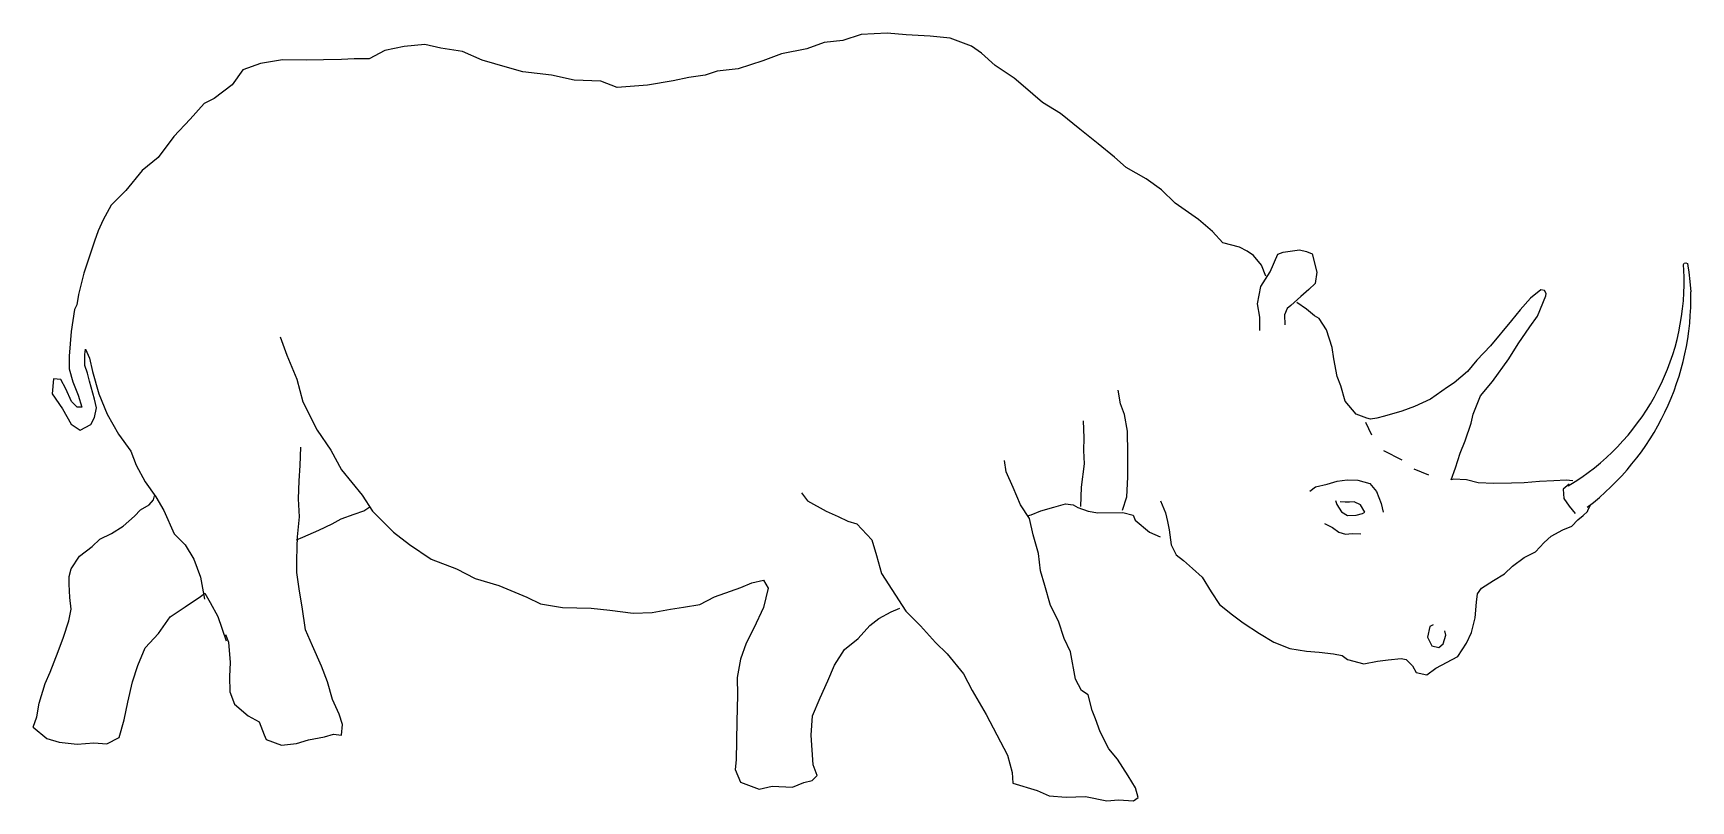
# Model space of a CAD drawing. Header units: millimetres. Extents: x -1478.03 to -1473.91, y 1765.87 to 1767.78.
import ezdxf

# ---------------------------------------------------------------- set-up
doc = ezdxf.new("R2010")
doc.units = ezdxf.units.MM
doc.header["$LTSCALE"] = 10
doc.layers.add('Animais', color=2, linetype='Continuous')

msp = doc.modelspace()

# ---------------------------------------------------------------- linework, layer by layer
at = {"layer": 'Animais'}
for p, q in [((-1476.0662, 1767.7595), (-1476.1092, 1767.7433)), ((-1476.0201, 1767.7643), (-1476.0662, 1767.7595)), ((-1475.9745, 1767.7792), (-1476.0201, 1767.7643)), ((-1475.9096, 1767.7824), (-1475.9745, 1767.7792)), ((-1475.8621, 1767.7785), (-1475.9096, 1767.7824)), ((-1475.8026, 1767.7745), (-1475.8621, 1767.7785)), ((-1475.7533, 1767.7701), (-1475.8026, 1767.7745)), ((-1475.7, 1767.7501), (-1475.7533, 1767.7701)), ((-1477.4138, 1767.7164), (-1477.4688, 1767.7065)), ((-1477.3543, 1767.7152), (-1477.4138, 1767.7164)), ((-1477.2667, 1767.7167), (-1477.3116, 1767.7161)), ((-1477.2353, 1767.7185), (-1477.2667, 1767.7167)), ((-1477.1979, 1767.7181), (-1477.2353, 1767.7185)), ((-1477.1595, 1767.739), (-1477.1979, 1767.7181)), ((-1477.1112, 1767.7491), (-1477.1595, 1767.739)), ((-1477.0598, 1767.754), (-1477.1112, 1767.7491)), ((-1477.0204, 1767.7447), (-1477.0598, 1767.754)), ((-1476.9664, 1767.7369), (-1477.0204, 1767.7447)), ((-1476.9171, 1767.715), (-1476.9664, 1767.7369)), ((-1476.1723, 1767.7307), (-1476.2193, 1767.7138)), ((-1476.1092, 1767.7433), (-1476.1723, 1767.7307)), ((-1475.6755, 1767.733), (-1475.7, 1767.7501)), ((-1475.641, 1767.7018), (-1475.6755, 1767.733)), ((-1477.5124, 1767.6909), (-1477.5389, 1767.6536)), ((-1477.4688, 1767.7065), (-1477.5124, 1767.6909)), ((-1477.3116, 1767.7161), (-1477.3543, 1767.7152)), ((-1476.8539, 1767.6968), (-1476.9171, 1767.715)), ((-1476.8158, 1767.6864), (-1476.8539, 1767.6968)), ((-1476.7444, 1767.6776), (-1476.8158, 1767.6864)), ((-1476.6883, 1767.6656), (-1476.7444, 1767.6776)), ((-1476.3621, 1767.678), (-1476.4034, 1767.6724)), ((-1476.3324, 1767.6876), (-1476.3621, 1767.678)), ((-1476.2802, 1767.6937), (-1476.3324, 1767.6876)), ((-1476.2193, 1767.7138), (-1476.2802, 1767.6937)), ((-1475.594, 1767.6706), (-1475.641, 1767.7018)), ((-1477.5389, 1767.6536), (-1477.5841, 1767.6194)), ((-1476.6221, 1767.6627), (-1476.6883, 1767.6656)), ((-1476.5816, 1767.647), (-1476.6221, 1767.6627)), ((-1476.5059, 1767.6528), (-1476.5816, 1767.647)), ((-1476.4423, 1767.6634), (-1476.5059, 1767.6528)), ((-1476.4034, 1767.6724), (-1476.4423, 1767.6634)), ((-1475.5715, 1767.6509), (-1475.594, 1767.6706)), ((-1475.523, 1767.6096), (-1475.5715, 1767.6509)), ((-1477.6089, 1767.607), (-1477.6435, 1767.568)), ((-1477.5841, 1767.6194), (-1477.6089, 1767.607)), ((-1475.4786, 1767.5825), (-1475.523, 1767.6096)), ((-1477.6435, 1767.568), (-1477.6841, 1767.5255)), ((-1475.4303, 1767.5438), (-1475.4786, 1767.5825)), ((-1477.6841, 1767.5255), (-1477.7234, 1767.4733)), ((-1475.3845, 1767.5072), (-1475.4303, 1767.5438)), ((-1477.7234, 1767.4733), (-1477.7626, 1767.4408)), ((-1475.3441, 1767.474), (-1475.3845, 1767.5072)), ((-1475.315, 1767.4483), (-1475.3441, 1767.474)), ((-1477.7626, 1767.4408), (-1477.8039, 1767.3906)), ((-1475.2652, 1767.4203), (-1475.315, 1767.4483)), ((-1477.8039, 1767.3906), (-1477.8398, 1767.3541)), ((-1475.2273, 1767.3924), (-1475.2652, 1767.4203)), ((-1475.1936, 1767.3593), (-1475.2273, 1767.3924)), ((-1477.8398, 1767.3541), (-1477.8601, 1767.3183)), ((-1475.1353, 1767.3185), (-1475.1936, 1767.3593)), ((-1477.8601, 1767.3183), (-1477.8726, 1767.2905)), ((-1475.1002, 1767.2888), (-1475.1353, 1767.3185)), ((-1477.8815, 1767.2651), (-1477.8961, 1767.2204)), ((-1477.8726, 1767.2905), (-1477.8815, 1767.2651)), ((-1475.0744, 1767.2611), (-1475.1002, 1767.2888)), ((-1475.0336, 1767.2498), (-1475.0744, 1767.2611)), ((-1475.0143, 1767.2396), (-1475.0336, 1767.2498)), ((-1474.9986, 1767.2295), (-1475.0143, 1767.2396)), ((-1474.9787, 1767.2051), (-1474.9986, 1767.2295)), ((-1474.9567, 1767.1888), (-1474.9376, 1767.2321)), ((-1474.9376, 1767.2321), (-1474.9243, 1767.2372)), ((-1474.9243, 1767.2372), (-1474.884, 1767.2429)), ((-1474.884, 1767.2429), (-1474.8667, 1767.2393)), ((-1474.8667, 1767.2393), (-1474.8526, 1767.2337)), ((-1474.8526, 1767.2337), (-1474.8406, 1767.1875)), ((-1477.9079, 1767.1851), (-1477.9212, 1767.1318)), ((-1477.8961, 1767.2204), (-1477.9079, 1767.1851)), ((-1474.9801, 1767.1517), (-1474.9567, 1767.1888)), ((-1474.9676, 1767.1776), (-1474.9787, 1767.2051)), ((-1474.8406, 1767.1875), (-1474.8454, 1767.1596)), ((-1473.9291, 1767.2065), (-1473.9273, 1767.2102)), ((-1473.9282, 1767.1917), (-1473.9291, 1767.2065)), ((-1473.9275, 1767.1755), (-1473.9282, 1767.1917)), ((-1473.9273, 1767.2102), (-1473.923, 1767.2111)), ((-1473.923, 1767.2111), (-1473.9193, 1767.2092)), ((-1473.9193, 1767.2092), (-1473.9181, 1767.2034)), ((-1473.9181, 1767.2034), (-1473.9156, 1767.1874)), ((-1473.9156, 1767.1874), (-1473.9131, 1767.1647)), ((-1474.9884, 1767.1089), (-1474.9801, 1767.1517)), ((-1474.8611, 1767.1443), (-1474.8806, 1767.1271)), ((-1474.8454, 1767.1596), (-1474.8611, 1767.1443)), ((-1474.2841, 1767.1439), (-1474.3092, 1767.1234)), ((-1474.2747, 1767.1424), (-1474.2841, 1767.1439)), ((-1474.2703, 1767.1343), (-1474.2747, 1767.1424)), ((-1473.9131, 1767.1647), (-1473.9108, 1767.1387)), ((-1477.9254, 1767.1064), (-1477.931, 1767.0951)), ((-1477.9212, 1767.1318), (-1477.9254, 1767.1064)), ((-1474.9829, 1767.0755), (-1474.9884, 1767.1089)), ((-1474.9056, 1767.1046), (-1474.9145, 1767.0975)), ((-1474.8806, 1767.1271), (-1474.9056, 1767.1046)), ((-1474.8663, 1767.0956), (-1474.8908, 1767.1125)), ((-1474.3092, 1767.1234), (-1474.3348, 1767.0943)), ((-1474.2922, 1767.0784), (-1474.2709, 1767.129)), ((-1474.2709, 1767.129), (-1474.2703, 1767.1343)), ((-1477.931, 1767.0951), (-1477.9396, 1767.0397)), ((-1474.9825, 1767.0426), (-1474.9829, 1767.0755)), ((-1474.9145, 1767.0975), (-1474.9213, 1767.0815)), ((-1474.9213, 1767.0815), (-1474.9208, 1767.0568)), ((-1474.8471, 1767.0793), (-1474.8663, 1767.0956)), ((-1474.835, 1767.0725), (-1474.8471, 1767.0793)), ((-1474.8167, 1767.0443), (-1474.835, 1767.0725)), ((-1474.3564, 1767.0671), (-1474.4086, 1767.0043)), ((-1474.3348, 1767.0943), (-1474.3564, 1767.0671)), ((-1474.3111, 1767.0519), (-1474.2922, 1767.0784)), ((-1477.9396, 1767.0397), (-1477.9448, 1766.9791)), ((-1477.4196, 1767.0272), (-1477.4027, 1766.9816)), ((-1474.8031, 1766.9999), (-1474.8167, 1767.0443)), ((-1474.3398, 1767.0094), (-1474.3111, 1767.0519)), ((-1477.9448, 1766.9791), (-1477.9446, 1766.9469)), ((-1477.9057, 1766.9551), (-1477.9054, 1766.9825)), ((-1477.9054, 1766.9825), (-1477.9039, 1766.9958)), ((-1477.9039, 1766.9958), (-1477.8942, 1766.9738)), ((-1477.4027, 1766.9816), (-1477.3779, 1766.9212)), ((-1474.7987, 1766.9724), (-1474.8031, 1766.9999)), ((-1474.4086, 1767.0043), (-1474.4431, 1766.9684)), ((-1474.3635, 1766.9722), (-1474.3398, 1767.0094)), ((-1477.9446, 1766.9469), (-1477.9356, 1766.9147)), ((-1477.8993, 1766.9362), (-1477.9057, 1766.9551)), ((-1477.8942, 1766.9162), (-1477.8993, 1766.9362)), ((-1477.8942, 1766.9738), (-1477.8865, 1766.9402)), ((-1477.8865, 1766.9402), (-1477.8705, 1766.8852)), ((-1474.7906, 1766.9282), (-1474.7987, 1766.9724)), ((-1474.4661, 1766.9407), (-1474.4994, 1766.9122)), ((-1474.4431, 1766.9684), (-1474.4661, 1766.9407)), ((-1474.4043, 1766.9159), (-1474.3635, 1766.9722)), ((-1477.9837, 1766.9225), (-1477.9868, 1766.8851)), ((-1477.9649, 1766.9203), (-1477.9837, 1766.9225)), ((-1477.9532, 1766.8975), (-1477.9649, 1766.9203)), ((-1477.9389, 1766.866), (-1477.9532, 1766.8975)), ((-1477.9356, 1766.9147), (-1477.922, 1766.8819)), ((-1477.8812, 1766.872), (-1477.8942, 1766.9162)), ((-1477.3779, 1766.9212), (-1477.3632, 1766.8648)), ((-1475.3296, 1766.86), (-1475.3351, 1766.8942)), ((-1474.7815, 1766.9048), (-1474.7906, 1766.9282)), ((-1474.7706, 1766.8665), (-1474.7815, 1766.9048)), ((-1474.5155, 1766.9018), (-1474.558, 1766.8716)), ((-1474.4994, 1766.9122), (-1474.5155, 1766.9018)), ((-1474.4341, 1766.8802), (-1474.4043, 1766.9159)), ((-1477.9868, 1766.8851), (-1477.9612, 1766.8474)), ((-1477.9243, 1766.8517), (-1477.9389, 1766.866)), ((-1477.913, 1766.8522), (-1477.9243, 1766.8517)), ((-1477.922, 1766.8819), (-1477.913, 1766.8522)), ((-1477.8767, 1766.8498), (-1477.8812, 1766.872)), ((-1477.8705, 1766.8852), (-1477.8503, 1766.8348)), ((-1477.3632, 1766.8648), (-1477.328, 1766.7943)), ((-1475.3197, 1766.8333), (-1475.3296, 1766.86)), ((-1474.7435, 1766.8341), (-1474.7706, 1766.8665)), ((-1474.5981, 1766.8532), (-1474.6298, 1766.8416)), ((-1474.558, 1766.8716), (-1474.5981, 1766.8532)), ((-1474.4521, 1766.8341), (-1474.4341, 1766.8802)), ((-1477.9612, 1766.8474), (-1477.9395, 1766.8098)), ((-1477.9395, 1766.8098), (-1477.9175, 1766.7948)), ((-1477.8907, 1766.8086), (-1477.8817, 1766.8258)), ((-1477.8817, 1766.8258), (-1477.8767, 1766.8498)), ((-1477.8503, 1766.8348), (-1477.8215, 1766.7844)), ((-1475.4195, 1766.7755), (-1475.4216, 1766.8176)), ((-1475.3116, 1766.7917), (-1475.3197, 1766.8333)), ((-1474.7162, 1766.8244), (-1474.7435, 1766.8341)), ((-1474.7196, 1766.8144), (-1474.7047, 1766.7829)), ((-1474.7076, 1766.8217), (-1474.7162, 1766.8244)), ((-1474.6915, 1766.8241), (-1474.7076, 1766.8217)), ((-1474.6726, 1766.8294), (-1474.6915, 1766.8241)), ((-1474.6298, 1766.8416), (-1474.6726, 1766.8294)), ((-1474.4722, 1766.7682), (-1474.457, 1766.8123)), ((-1474.457, 1766.8123), (-1474.4521, 1766.8341)), ((-1477.9175, 1766.7948), (-1477.8907, 1766.8086)), ((-1477.8215, 1766.7844), (-1477.7912, 1766.7425)), ((-1477.328, 1766.7943), (-1477.2937, 1766.745)), ((-1475.4204, 1766.7441), (-1475.4195, 1766.7755)), ((-1475.3108, 1766.7368), (-1475.3116, 1766.7917)), ((-1474.4845, 1766.737), (-1474.4722, 1766.7682)), ((-1477.7912, 1766.7425), (-1477.7781, 1766.7077)), ((-1477.3697, 1766.707), (-1477.3684, 1766.7519)), ((-1477.2937, 1766.745), (-1477.2668, 1766.6959)), ((-1475.4188, 1766.7106), (-1475.4204, 1766.7441)), ((-1475.3109, 1766.6773), (-1475.3108, 1766.7368)), ((-1474.675, 1766.7444), (-1474.6298, 1766.7206)), ((-1474.4962, 1766.7011), (-1474.4845, 1766.737)), ((-1477.7781, 1766.7077), (-1477.7552, 1766.6659)), ((-1477.3721, 1766.6683), (-1477.3697, 1766.707)), ((-1477.2668, 1766.6959), (-1477.216, 1766.6332)), ((-1475.6136, 1766.6907), (-1475.6179, 1766.7195)), ((-1475.5966, 1766.6519), (-1475.6136, 1766.6907)), ((-1475.4262, 1766.6525), (-1475.4188, 1766.7106)), ((-1474.5999, 1766.6981), (-1474.5634, 1766.6836)), ((-1474.5068, 1766.671), (-1474.4962, 1766.7011)), ((-1477.7552, 1766.6659), (-1477.7288, 1766.629)), ((-1477.374, 1766.6236), (-1477.3721, 1766.6683)), ((-1475.5777, 1766.6088), (-1475.5966, 1766.6519)), ((-1475.4281, 1766.6044), (-1475.4262, 1766.6525)), ((-1475.3134, 1766.6285), (-1475.3109, 1766.6773)), ((-1474.8581, 1766.6428), (-1474.8444, 1766.654)), ((-1474.8444, 1766.654), (-1474.815, 1766.6604)), ((-1474.815, 1766.6604), (-1474.7902, 1766.6675)), ((-1474.7902, 1766.6675), (-1474.7655, 1766.6706)), ((-1474.7655, 1766.6706), (-1474.7393, 1766.6703)), ((-1474.7393, 1766.6703), (-1474.7094, 1766.6619)), ((-1474.7094, 1766.6619), (-1474.6922, 1766.6418)), ((-1474.5007, 1766.6723), (-1474.5068, 1766.671)), ((-1474.4686, 1766.6712), (-1474.5007, 1766.6723)), ((-1474.4393, 1766.6636), (-1474.4686, 1766.6712)), ((-1474.4005, 1766.6618), (-1474.4393, 1766.6636)), ((-1474.3564, 1766.6627), (-1474.4005, 1766.6618)), ((-1474.3249, 1766.6637), (-1474.3564, 1766.6627)), ((-1474.2874, 1766.6666), (-1474.3249, 1766.6637)), ((-1474.2514, 1766.6687), (-1474.2874, 1766.6666)), ((-1474.2206, 1766.6698), (-1474.2514, 1766.6687)), ((-1474.2133, 1766.6603), (-1474.2281, 1766.6479)), ((-1474.2281, 1766.6479), (-1474.2264, 1766.6244)), ((-1474.2038, 1766.6682), (-1474.2206, 1766.6698)), ((-1477.7674, 1766.5965), (-1477.7459, 1766.6084)), ((-1477.7459, 1766.6084), (-1477.735, 1766.6216)), ((-1477.735, 1766.6216), (-1477.7321, 1766.6316)), ((-1477.7288, 1766.629), (-1477.7092, 1766.5947)), ((-1477.3717, 1766.5793), (-1477.374, 1766.6236)), ((-1477.216, 1766.6332), (-1477.1898, 1766.5934)), ((-1477.2119, 1766.5936), (-1477.1963, 1766.6036)), ((-1476.123, 1766.6384), (-1476.1078, 1766.6188)), ((-1476.1078, 1766.6188), (-1476.0612, 1766.5929)), ((-1475.5561, 1766.5745), (-1475.5777, 1766.6088)), ((-1475.5277, 1766.5935), (-1475.4955, 1766.6032)), ((-1475.4955, 1766.6032), (-1475.466, 1766.6116)), ((-1475.466, 1766.6116), (-1475.4474, 1766.6087)), ((-1475.4474, 1766.6087), (-1475.4353, 1766.6025)), ((-1475.3246, 1766.5952), (-1475.3134, 1766.6285)), ((-1475.2299, 1766.619), (-1475.2177, 1766.5887)), ((-1474.7941, 1766.6194), (-1474.7915, 1766.6094)), ((-1474.7915, 1766.6094), (-1474.7797, 1766.5918)), ((-1474.7706, 1766.6158), (-1474.7828, 1766.6159)), ((-1474.7593, 1766.6157), (-1474.7706, 1766.6158)), ((-1474.7479, 1766.6161), (-1474.7593, 1766.6157)), ((-1474.7327, 1766.6087), (-1474.7479, 1766.6161)), ((-1474.7215, 1766.5906), (-1474.7327, 1766.6087)), ((-1474.6922, 1766.6418), (-1474.6812, 1766.6121)), ((-1474.6812, 1766.6121), (-1474.6761, 1766.5907)), ((-1474.2264, 1766.6244), (-1474.2133, 1766.6056)), ((-1474.2133, 1766.6056), (-1474.198, 1766.5873)), ((-1474.1666, 1766.5949), (-1474.1606, 1766.6089)), ((-1477.8099, 1766.5557), (-1477.7822, 1766.5806)), ((-1477.7822, 1766.5806), (-1477.7674, 1766.5965)), ((-1477.7092, 1766.5947), (-1477.683, 1766.5368)), ((-1477.3764, 1766.5293), (-1477.3717, 1766.5793)), ((-1477.2904, 1766.5612), (-1477.2682, 1766.5743)), ((-1477.2682, 1766.5743), (-1477.2353, 1766.5858)), ((-1477.2353, 1766.5858), (-1477.2119, 1766.5936)), ((-1477.1898, 1766.5934), (-1477.1375, 1766.5407)), ((-1476.0612, 1766.5929), (-1476.032, 1766.5798)), ((-1476.032, 1766.5798), (-1476.008, 1766.5682)), ((-1476.008, 1766.5682), (-1475.9848, 1766.5618)), ((-1475.9848, 1766.5618), (-1475.9476, 1766.5221)), ((-1475.5605, 1766.5815), (-1475.5519, 1766.5838)), ((-1475.5464, 1766.5342), (-1475.5561, 1766.5745)), ((-1475.5519, 1766.5838), (-1475.5277, 1766.5935)), ((-1475.4353, 1766.6025), (-1475.4094, 1766.5928)), ((-1475.4094, 1766.5928), (-1475.3853, 1766.5892)), ((-1475.3853, 1766.5892), (-1475.3238, 1766.5899)), ((-1475.3238, 1766.5899), (-1475.2979, 1766.5835)), ((-1475.2979, 1766.5835), (-1475.2927, 1766.5709)), ((-1475.2927, 1766.5709), (-1475.2576, 1766.5404)), ((-1475.2177, 1766.5887), (-1475.2124, 1766.5673)), ((-1475.2124, 1766.5673), (-1475.208, 1766.5465)), ((-1474.8221, 1766.5623), (-1474.8021, 1766.5527)), ((-1474.7797, 1766.5918), (-1474.7643, 1766.5822)), ((-1474.7643, 1766.5822), (-1474.743, 1766.5828)), ((-1474.743, 1766.5828), (-1474.7277, 1766.5873)), ((-1474.7277, 1766.5873), (-1474.7215, 1766.5906)), ((-1474.2064, 1766.556), (-1474.1916, 1766.5711)), ((-1474.1916, 1766.5711), (-1474.1787, 1766.5823)), ((-1474.1787, 1766.5823), (-1474.168, 1766.5924)), ((-1474.168, 1766.5924), (-1474.1666, 1766.5949)), ((-1477.8875, 1766.505), (-1477.8685, 1766.5234)), ((-1477.8685, 1766.5234), (-1477.8389, 1766.5372)), ((-1477.8389, 1766.5372), (-1477.8099, 1766.5557)), ((-1477.683, 1766.5368), (-1477.6561, 1766.5091)), ((-1477.379, 1766.5215), (-1477.3631, 1766.5285)), ((-1477.3773, 1766.5032), (-1477.3764, 1766.5293)), ((-1477.3631, 1766.5285), (-1477.3233, 1766.5455)), ((-1477.3233, 1766.5455), (-1477.2904, 1766.5612)), ((-1477.1375, 1766.5407), (-1477.0977, 1766.5103)), ((-1475.9476, 1766.5221), (-1475.9361, 1766.4824)), ((-1475.5336, 1766.488), (-1475.5464, 1766.5342)), ((-1475.2576, 1766.5404), (-1475.2309, 1766.5293)), ((-1475.208, 1766.5465), (-1475.2031, 1766.509)), ((-1474.8021, 1766.5527), (-1474.7863, 1766.5412)), ((-1474.7863, 1766.5412), (-1474.7696, 1766.5355)), ((-1474.7696, 1766.5355), (-1474.7529, 1766.5375)), ((-1474.7529, 1766.5375), (-1474.7316, 1766.5364)), ((-1474.2758, 1766.5147), (-1474.2582, 1766.5311)), ((-1474.2582, 1766.5311), (-1474.2287, 1766.5463)), ((-1474.2287, 1766.5463), (-1474.2064, 1766.556)), ((-1477.9394, 1766.4494), (-1477.9185, 1766.4807)), ((-1477.9185, 1766.4807), (-1477.8875, 1766.505)), ((-1477.6561, 1766.5091), (-1477.6344, 1766.4734)), ((-1477.3784, 1766.4699), (-1477.3773, 1766.5032)), ((-1477.0977, 1766.5103), (-1477.044, 1766.4734)), ((-1475.9361, 1766.4824), (-1475.9239, 1766.4376)), ((-1475.528, 1766.4445), (-1475.5336, 1766.488)), ((-1475.2031, 1766.509), (-1475.1907, 1766.4848)), ((-1475.1907, 1766.4848), (-1475.1722, 1766.4699)), ((-1474.3256, 1766.4778), (-1474.2968, 1766.4922)), ((-1474.2968, 1766.4922), (-1474.2758, 1766.5147)), ((-1477.9443, 1766.4301), (-1477.9394, 1766.4494)), ((-1477.6344, 1766.4734), (-1477.6182, 1766.4291)), ((-1477.378, 1766.4406), (-1477.3784, 1766.4699)), ((-1477.3718, 1766.3937), (-1477.378, 1766.4406)), ((-1477.044, 1766.4734), (-1476.9814, 1766.4494)), ((-1476.9814, 1766.4494), (-1476.9343, 1766.4254)), ((-1475.5178, 1766.4081), (-1475.528, 1766.4445)), ((-1475.1722, 1766.4699), (-1475.1503, 1766.4502)), ((-1475.1503, 1766.4502), (-1475.1265, 1766.4286)), ((-1474.3742, 1766.4368), (-1474.354, 1766.456)), ((-1474.354, 1766.456), (-1474.3256, 1766.4778)), ((-1477.9445, 1766.4115), (-1477.9443, 1766.4301)), ((-1477.943, 1766.3779), (-1477.9445, 1766.4115)), ((-1477.6182, 1766.4291), (-1477.6075, 1766.3742)), ((-1476.9343, 1766.4254), (-1476.8755, 1766.4081)), ((-1476.8755, 1766.4081), (-1476.8058, 1766.3793)), ((-1476.2995, 1766.3942), (-1476.2739, 1766.4033)), ((-1476.2739, 1766.4033), (-1476.2464, 1766.4151)), ((-1476.2464, 1766.4151), (-1476.2177, 1766.4215)), ((-1476.2177, 1766.4215), (-1476.2058, 1766.4012)), ((-1476.2058, 1766.4012), (-1476.2171, 1766.3533)), ((-1475.9239, 1766.4376), (-1475.8629, 1766.3446)), ((-1475.5037, 1766.3586), (-1475.5178, 1766.4081)), ((-1475.1265, 1766.4286), (-1475.1036, 1766.3921)), ((-1474.441, 1766.3875), (-1474.4314, 1766.4014)), ((-1474.4314, 1766.4014), (-1474.4013, 1766.4205)), ((-1474.4013, 1766.4205), (-1474.3742, 1766.4368)), ((-1477.9399, 1766.3491), (-1477.943, 1766.3779)), ((-1477.6557, 1766.3547), (-1477.618, 1766.381)), ((-1477.618, 1766.381), (-1477.6073, 1766.3889)), ((-1477.6073, 1766.3889), (-1477.5935, 1766.3654)), ((-1477.5935, 1766.3654), (-1477.5751, 1766.3309)), ((-1477.365, 1766.3548), (-1477.3718, 1766.3937)), ((-1476.8058, 1766.3793), (-1476.7719, 1766.3621)), ((-1476.7719, 1766.3621), (-1476.7171, 1766.3534)), ((-1476.4163, 1766.3542), (-1476.376, 1766.361)), ((-1476.376, 1766.361), (-1476.339, 1766.3799)), ((-1476.339, 1766.3799), (-1476.2995, 1766.3942)), ((-1475.4834, 1766.3196), (-1475.5037, 1766.3586)), ((-1475.1036, 1766.3921), (-1475.0831, 1766.3612)), ((-1475.0831, 1766.3612), (-1475.0507, 1766.3355)), ((-1474.447, 1766.3274), (-1474.444, 1766.3667)), ((-1474.444, 1766.3667), (-1474.441, 1766.3875)), ((-1477.9587, 1766.2792), (-1477.945, 1766.3204)), ((-1477.945, 1766.3204), (-1477.9399, 1766.3491)), ((-1477.7226, 1766.2885), (-1477.6934, 1766.3303)), ((-1477.6934, 1766.3303), (-1477.6557, 1766.3547)), ((-1477.5751, 1766.3309), (-1477.5538, 1766.2706)), ((-1477.3563, 1766.2977), (-1477.365, 1766.3548)), ((-1476.7171, 1766.3534), (-1476.6462, 1766.3513)), ((-1476.6462, 1766.3513), (-1476.5995, 1766.3468)), ((-1476.5995, 1766.3468), (-1476.5414, 1766.3395)), ((-1476.5414, 1766.3395), (-1476.4946, 1766.3409)), ((-1476.4946, 1766.3409), (-1476.449, 1766.349)), ((-1476.449, 1766.349), (-1476.4163, 1766.3542)), ((-1476.2171, 1766.3533), (-1476.241, 1766.3021)), ((-1475.9528, 1766.3082), (-1475.9304, 1766.326)), ((-1475.9304, 1766.326), (-1475.8995, 1766.3429)), ((-1475.8995, 1766.3429), (-1475.8781, 1766.3515)), ((-1475.8629, 1766.3446), (-1475.8265, 1766.3074)), ((-1475.4697, 1766.2766), (-1475.4834, 1766.3196)), ((-1475.0507, 1766.3355), (-1475.0241, 1766.3151)), ((-1475.0241, 1766.3151), (-1474.9837, 1766.2886)), ((-1474.4562, 1766.2915), (-1474.447, 1766.3274)), ((-1477.9719, 1766.2439), (-1477.9587, 1766.2792)), ((-1477.7551, 1766.2528), (-1477.7226, 1766.2885)), ((-1477.5556, 1766.286), (-1477.5484, 1766.2672)), ((-1477.3393, 1766.2576), (-1477.3563, 1766.2977)), ((-1476.241, 1766.3021), (-1476.2602, 1766.2649)), ((-1476.0157, 1766.2486), (-1475.9819, 1766.2764)), ((-1475.9819, 1766.2764), (-1475.9528, 1766.3082)), ((-1475.8265, 1766.3074), (-1475.7895, 1766.2662)), ((-1475.4541, 1766.2431), (-1475.4697, 1766.2766)), ((-1474.9837, 1766.2886), (-1474.9477, 1766.2674)), ((-1474.5596, 1766.3059), (-1474.5658, 1766.2799)), ((-1474.5658, 1766.2799), (-1474.5547, 1766.2577)), ((-1474.5515, 1766.3105), (-1474.5596, 1766.3059)), ((-1474.5266, 1766.2627), (-1474.5203, 1766.2847)), ((-1474.5203, 1766.2847), (-1474.5223, 1766.2955)), ((-1474.4684, 1766.2648), (-1474.4562, 1766.2915)), ((-1477.9918, 1766.1926), (-1477.9719, 1766.2439)), ((-1477.7737, 1766.209), (-1477.7551, 1766.2528)), ((-1477.5484, 1766.2672), (-1477.5442, 1766.2164)), ((-1477.3171, 1766.2072), (-1477.3393, 1766.2576)), ((-1476.2602, 1766.2649), (-1476.2747, 1766.2249)), ((-1476.0408, 1766.2101), (-1476.0157, 1766.2486)), ((-1475.7895, 1766.2662), (-1475.7604, 1766.2377)), ((-1475.7604, 1766.2377), (-1475.7195, 1766.1885)), ((-1475.4415, 1766.1754), (-1475.4541, 1766.2431)), ((-1474.9477, 1766.2674), (-1474.9079, 1766.2517)), ((-1474.9079, 1766.2517), (-1474.867, 1766.2445)), ((-1474.867, 1766.2445), (-1474.8351, 1766.2422)), ((-1474.8351, 1766.2422), (-1474.7997, 1766.2377)), ((-1474.7997, 1766.2377), (-1474.7776, 1766.2341)), ((-1474.7776, 1766.2341), (-1474.765, 1766.224)), ((-1474.5547, 1766.2577), (-1474.5375, 1766.2536)), ((-1474.5375, 1766.2536), (-1474.5266, 1766.2627)), ((-1474.4901, 1766.2315), (-1474.4684, 1766.2648)), ((-1478.0041, 1766.164), (-1477.9918, 1766.1926)), ((-1477.7868, 1766.1682), (-1477.7737, 1766.209)), ((-1477.5442, 1766.2164), (-1477.5454, 1766.1815)), ((-1477.3021, 1766.1688), (-1477.3171, 1766.2072)), ((-1476.2747, 1766.2249), (-1476.2831, 1766.1795)), ((-1476.0573, 1766.1709), (-1476.0408, 1766.2101)), ((-1474.765, 1766.224), (-1474.7238, 1766.2128)), ((-1474.7238, 1766.2128), (-1474.6903, 1766.2198)), ((-1474.6903, 1766.2198), (-1474.6634, 1766.2229)), ((-1474.6634, 1766.2229), (-1474.6314, 1766.2264)), ((-1474.6314, 1766.2264), (-1474.6187, 1766.2243)), ((-1474.6187, 1766.2243), (-1474.6028, 1766.2081)), ((-1474.6028, 1766.2081), (-1474.5936, 1766.1919)), ((-1474.5936, 1766.1919), (-1474.5676, 1766.1856)), ((-1474.5676, 1766.1856), (-1474.5453, 1766.2027)), ((-1474.5453, 1766.2027), (-1474.4901, 1766.2315)), ((-1478.0188, 1766.1154), (-1478.0041, 1766.164)), ((-1477.7982, 1766.1176), (-1477.7868, 1766.1682)), ((-1477.5454, 1766.1815), (-1477.545, 1766.1435)), ((-1477.2893, 1766.1246), (-1477.3021, 1766.1688)), ((-1476.2831, 1766.1795), (-1476.2824, 1766.1353)), ((-1476.0764, 1766.1284), (-1476.0573, 1766.1709)), ((-1475.7195, 1766.1885), (-1475.6986, 1766.1469)), ((-1475.4265, 1766.1472), (-1475.4415, 1766.1754)), ((-1478.0252, 1766.0813), (-1478.0188, 1766.1154)), ((-1477.8079, 1766.0742), (-1477.7982, 1766.1176)), ((-1477.545, 1766.1435), (-1477.5334, 1766.1127)), ((-1477.5334, 1766.1127), (-1477.4991, 1766.0835)), ((-1477.2731, 1766.0879), (-1477.2893, 1766.1246)), ((-1476.2824, 1766.1353), (-1476.2837, 1766.0699)), ((-1476.0951, 1766.0838), (-1476.0764, 1766.1284)), ((-1475.6986, 1766.1469), (-1475.6638, 1766.087)), ((-1475.4098, 1766.1357), (-1475.4265, 1766.1472)), ((-1475.3997, 1766.0968), (-1475.4098, 1766.1357)), ((-1478.0341, 1766.056), (-1478.0252, 1766.0813)), ((-1477.8199, 1766.0303), (-1477.8079, 1766.0742)), ((-1477.4991, 1766.0835), (-1477.4718, 1766.0691)), ((-1477.4718, 1766.0691), (-1477.4595, 1766.0368)), ((-1477.2645, 1766.0619), (-1477.2731, 1766.0879)), ((-1476.2837, 1766.0699), (-1476.2851, 1765.9742)), ((-1476.099, 1766.0357), (-1476.0951, 1766.0838)), ((-1475.6638, 1766.087), (-1475.6101, 1765.9861)), ((-1475.3911, 1766.0765), (-1475.3997, 1766.0968)), ((-1475.3801, 1766.0437), (-1475.3911, 1766.0765)), ((-1478.0341, 1766.056), (-1478.0004, 1766.0276)), ((-1478.0004, 1766.0276), (-1477.9691, 1766.0186)), ((-1477.8509, 1766.0138), (-1477.8199, 1766.0303)), ((-1477.4595, 1766.0368), (-1477.4549, 1766.0248)), ((-1477.3493, 1766.0242), (-1477.3097, 1766.0312)), ((-1477.3097, 1766.0312), (-1477.2869, 1766.0384)), ((-1477.2869, 1766.0384), (-1477.2675, 1766.036)), ((-1477.2675, 1766.036), (-1477.2645, 1766.0619)), ((-1476.0939, 1765.9615), (-1476.099, 1766.0357)), ((-1475.3586, 1766.0019), (-1475.3801, 1766.0437)), ((-1477.9691, 1766.0186), (-1477.9249, 1766.0134)), ((-1477.9249, 1766.0134), (-1477.8835, 1766.0169)), ((-1477.8835, 1766.0169), (-1477.8509, 1766.0138)), ((-1477.4549, 1766.0248), (-1477.4163, 1766.0111)), ((-1477.4163, 1766.0111), (-1477.3794, 1766.0146)), ((-1477.3794, 1766.0146), (-1477.3493, 1766.0242)), ((-1475.6101, 1765.9861), (-1475.5992, 1765.9425)), ((-1475.3368, 1765.9756), (-1475.3586, 1766.0019)), ((-1476.2851, 1765.9742), (-1476.2879, 1765.9501)), ((-1476.2879, 1765.9501), (-1476.2749, 1765.9186)), ((-1476.0842, 1765.9353), (-1476.0939, 1765.9615)), ((-1475.3104, 1765.9346), (-1475.3368, 1765.9756)), ((-1476.2749, 1765.9186), (-1476.2283, 1765.9015)), ((-1476.2283, 1765.9015), (-1476.1961, 1765.9091)), ((-1476.1961, 1765.9091), (-1476.1454, 1765.9064)), ((-1476.1454, 1765.9064), (-1476.1171, 1765.9182)), ((-1476.1171, 1765.9182), (-1476.0965, 1765.9233)), ((-1476.0965, 1765.9233), (-1476.0842, 1765.9353)), ((-1475.5992, 1765.9425), (-1475.5968, 1765.9164)), ((-1475.5968, 1765.9164), (-1475.5369, 1765.8983)), ((-1475.2921, 1765.905), (-1475.3104, 1765.9346)), ((-1475.285, 1765.8808), (-1475.2921, 1765.905)), ((-1475.5369, 1765.8983), (-1475.507, 1765.8847)), ((-1475.507, 1765.8847), (-1475.4642, 1765.8814)), ((-1475.4642, 1765.8814), (-1475.416, 1765.8829)), ((-1475.416, 1765.8829), (-1475.3634, 1765.8723)), ((-1475.3634, 1765.8723), (-1475.3346, 1765.8747)), ((-1475.3346, 1765.8747), (-1475.2972, 1765.8723)), ((-1475.2972, 1765.8723), (-1475.285, 1765.8808))]:
    msp.add_line(p, q, dxfattribs=at)
for centre, radius, start, end in [((-1474.5169, 1767.163), 0.5895, 300.7642, 1.2156), ((-1474.5619, 1767.1219), 0.6513, 307.1562, 1.4695)]:
    msp.add_arc(centre, radius, start, end, dxfattribs=at)

doc.saveas('drawing.dxf')
